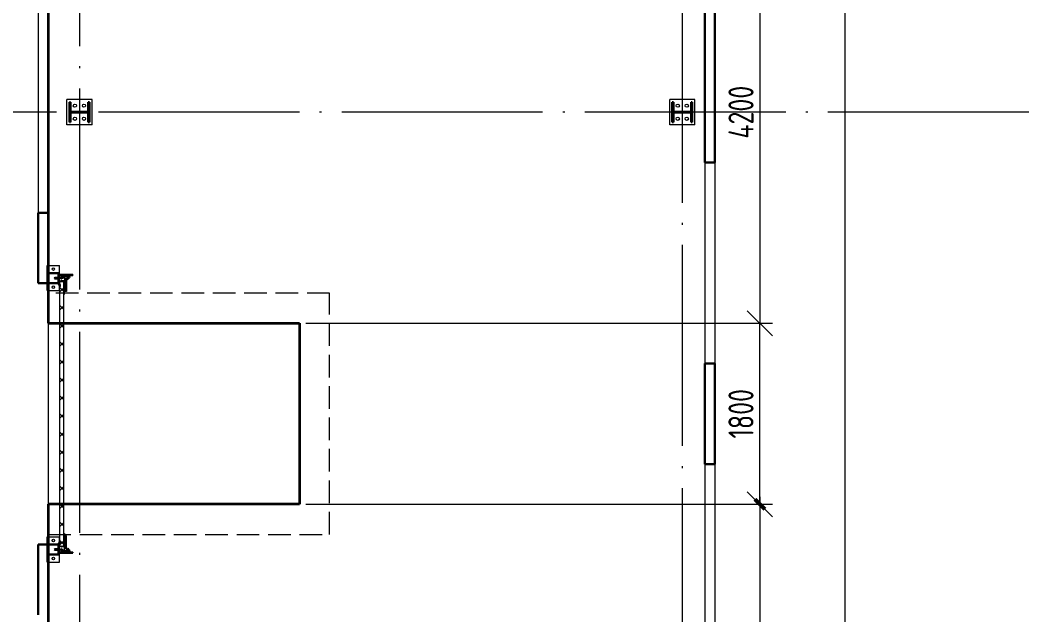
# Model space of a CAD drawing. Extents: x -965262 to 1142518, y -357520 to 71675.
# Drawn here: x 58832 to 68843, y -216152 to -210236 of the extents above; entities that cross this region are included whole.
import ezdxf

# ---------------------------------------------------------------- set-up
doc = ezdxf.new("R2010")
doc.units = 0
doc.header["$LTSCALE"] = 10
doc.linetypes.add('AM_DIN_F_W050x2', pattern=[3.125, 2.25, -0.875])
doc.linetypes.add('DOTE', pattern=[2.42, 2, -0.2, 0.02, -0.2])
doc.layers.get('0').update_dxf_attribs({"linetype": 'CONTINUOUS', "lineweight": 30})
doc.layers.get('Defpoints').update_dxf_attribs({"linetype": 'CONTINUOUS'})
doc.layers.add('DOTE', color=7, linetype='DOTE', lineweight=9)
doc.layers.add('полы', color=3, linetype='CONTINUOUS', lineweight=35)
doc.styles.add('GOST 2.304', font='isocpeur.ttf', dxfattribs={"width": 0.75, "height": 250})
doc.styles.add('ГОСТ 2м', font='isocpeur.ttf', dxfattribs={"width": 0.8, "height": 250})
doc.dimstyles.new('ГОСТ', dxfattribs={"dimscale": 100, "dimtxt": 2.5, "dimasz": 2.5, "dimexe": 1.25, "dimexo": 0.625, "dimtad": 1, "dimdec": 0, "dimtxsty": 'GOST 2.304', "dimblk": 'OBLIQUE', "dimcen": 2.5, "dimclrd": 256, "dimclre": 256, "dimclrt": 256, "dimadec": 0, "dimazin": 0, "dimtfac": 1, "dimtdec": 0, "dimtmove": 0, "dimatfit": 3, "dimldrblk": 'OBLIQUE', "dimfxl": 1.25, "dimlwd": 0, "dimlwe": 0, "dimarcsym": 0})
doc.dimstyles.new('ГОСТ 2м', dxfattribs={"dimtxt": 250, "dimasz": 100, "dimexe": 75, "dimexo": 150, "dimgap": 62.5, "dimtad": 1, "dimdec": 0, "dimtxsty": 'ГОСТ 2м', "dimblk": 'ARCHTICK', "dimcen": 150, "dimdle": 75, "dimclrd": 256, "dimclre": 256, "dimclrt": 256, "dimadec": 0, "dimazin": 0, "dimtfac": 1, "dimtdec": 0, "dimtmove": 0, "dimatfit": 3, "dimldrblk": 'OBLIQUE', "dimfxl": 1, "dimlwd": 15, "dimlwe": 15, "dimarcsym": 0})

# ---------------------------------------------------------------- blocks, each defined once
blk = doc.blocks.new('MC2')
at = {"lineweight": 15}
for p, q in [((68127, 41566), (68127, 39900)), ((69794, 41566), (68127, 41566)), ((69794, 41566), (69794, 39900)), ((69794, 39900), (68127, 39900))]:
    blk.add_line(p, q, dxfattribs=at)
for p, q in [((69627, 41400), (68294, 41400)), ((68294, 41400), (68294, 41320)), ((69627, 41400), (69627, 41320)), ((68934, 41320), (68294, 41320)), ((68934, 41320), (68934, 40146)), ((69627, 41320), (68987, 41320)), ((68987, 41320), (68987, 40146)), ((68934, 40146), (68294, 40146)), ((68294, 40146), (68294, 40066)), ((69627, 40066), (68294, 40066)), ((69627, 40146), (68987, 40146)), ((69627, 40146), (69627, 40066))]:
    blk.add_line(p, q)
for centre in [(68527, 41033), (69394, 41033), (68527, 40433), (69394, 40433)]:
    blk.add_circle(centre, 107, dxfattribs=at)
blk = doc.blocks.new('EC3')
at = {"lineweight": 15}
for p, q in [((67649, 6194), (67649, 4528)), ((68449, 6194), (67649, 6194)), ((68449, 6194), (68449, 4528)), ((68449, 4528), (67649, 4528))]:
    blk.add_line(p, q, dxfattribs=at)
for p, q in [((68382, 5694), (67715, 5694)), ((67715, 5694), (67715, 5028)), ((68382, 5694), (68382, 5028)), ((68382, 5028), (67715, 5028))]:
    blk.add_line(p, q)
for centre in [(68049, 5961), (68049, 4761)]:
    blk.add_circle(centre, 86.7, dxfattribs=at)
blk = doc.blocks.new('anchor.bolt')
for p, q in [((-0.07, 0), (-0.07, -0.72)), ((0.07, 0), (0.07, -0.06)), ((-0.1, -0.04), (-0.07, -0.03)), ((-0.1, -0.04), (0.09, -0.06)), ((0.07, -0.07), (-0.1, -0.04)), ((-0.1, -0.11), (-0.07, -0.1)), ((-0.1, -0.11), (0.09, -0.13)), ((0.07, -0.14), (-0.1, -0.11)), ((-0.1, -0.18), (-0.07, -0.17)), ((-0.1, -0.18), (0.09, -0.2)), ((0.07, -0.21), (-0.1, -0.18)), ((-0.1, -0.25), (-0.07, -0.24)), ((-0.1, -0.25), (0.09, -0.27)), ((0.07, -0.28), (-0.1, -0.25)), ((-0.1, -0.32), (-0.07, -0.31)), ((-0.1, -0.32), (0.09, -0.34)), ((0.07, -0.35), (-0.1, -0.32)), ((-0.1, -0.39), (-0.07, -0.38)), ((-0.1, -0.39), (0.09, -0.41)), ((0.07, -0.42), (-0.1, -0.39)), ((-0.1, -0.46), (-0.07, -0.45)), ((-0.1, -0.46), (0.09, -0.48)), ((0.07, -0.49), (-0.1, -0.46)), ((-0.1, -0.53), (-0.07, -0.52)), ((-0.1, -0.53), (0.09, -0.55)), ((0.07, -0.56), (-0.1, -0.53)), ((-0.09, -0.6), (-0.07, -0.59)), ((-0.09, -0.6), (0.09, -0.62)), ((0.07, -0.63), (-0.09, -0.6)), ((-0.07, -0.72), (0, -0.8)), ((-0.04, -0.62), (-0.06, -0.63)), ((-0.06, -0.64), (-0.06, -0.63)), ((-0.06, -0.73), (-0.06, -0.64)), ((0, -0.79), (-0.06, -0.73)), ((-0.01, -0.63), (-0.04, -0.62)), ((-0.03, -0.63), (0, -0.79)), ((-0.03, -0.63), (0.01, -0.78)), ((-0.02, -0.63), (0.01, -0.77)), ((-0.01, -0.63), (0.02, -0.76)), ((0.03, -0.69), (-0.01, -0.63)), ((0, -0.64), (0.03, -0.75)), ((0, -0.8), (0.07, -0.72)), ((0, -0.79), (0.03, -0.74)), ((0.01, -0.66), (0.03, -0.74)), ((0.03, -0.74), (0.03, -0.69)), ((0.07, -0.06), (0.09, -0.06)), ((0.09, -0.06), (0.07, -0.07)), ((0.07, -0.07), (0.07, -0.13)), ((0.07, -0.13), (0.09, -0.13)), ((0.09, -0.13), (0.07, -0.14)), ((0.07, -0.14), (0.07, -0.2)), ((0.07, -0.2), (0.09, -0.2)), ((0.09, -0.2), (0.07, -0.21)), ((0.07, -0.21), (0.07, -0.27)), ((0.07, -0.27), (0.09, -0.27)), ((0.09, -0.27), (0.07, -0.28)), ((0.07, -0.28), (0.07, -0.34)), ((0.07, -0.33), (0.09, -0.34)), ((0.09, -0.34), (0.07, -0.35)), ((0.07, -0.35), (0.07, -0.41)), ((0.07, -0.4), (0.09, -0.41)), ((0.09, -0.41), (0.07, -0.42)), ((0.07, -0.42), (0.07, -0.48)), ((0.07, -0.47), (0.09, -0.48)), ((0.09, -0.48), (0.07, -0.49)), ((0.07, -0.49), (0.07, -0.55)), ((0.07, -0.55), (0.09, -0.55)), ((0.09, -0.55), (0.07, -0.56)), ((0.07, -0.56), (0.07, -0.62)), ((0.09, -0.62), (0.07, -0.63)), ((0.07, -0.62), (0.09, -0.62)), ((0.07, -0.63), (0.07, -0.72))]:
    blk.add_line(p, q)
blk.add_arc((0.16, -0.64), 0.222, 187.9982, 219.836)
blk = doc.blocks.new('Крепеж_ворот')
at = {"lineweight": 15}
h = blk.add_hatch(dxfattribs=at)
h.set_pattern_fill('ANSI31', color=256, scale=2, angle=180)
h.set_pattern_definition([(225, (746089.599, 74802.7244), (4.49013, -4.49013), [])])
h.paths.add_polyline_path([(746087, 74804), (746087, 74802), (746091, 74802), (746094, 74802), (746094, 74804)], flags=17)
h.paths.add_polyline_path([(746116, 74802, 0.165118), (746120, 74803), (746124, 74806, -0.301689), (746131, 74807), (746135, 74805, 0.130081), (746138, 74804), (746142, 74804), (746142, 74806), (746138, 74806, -0.130081), (746136, 74807), (746133, 74809, 0.301689), (746123, 74808), (746118, 74805, -0.165112), (746116, 74804), (746064, 74804, -0.414223), (746061, 74807), (746061, 74868), (746059, 74868), (746059, 74869), (746059, 74870), (746059, 74870), (746059, 74871), (746059, 74872), (746059, 74872), (746059, 74873), (746059, 74874), (746059, 74875), (746059, 74876), (746059, 74876), (746059, 74877), (746059, 74877), (746059, 74878), (746059, 74879), (746059, 74879), (746061, 74879), (746061, 74945), (746058, 74945), (746058, 74807, 0.41422), (746064, 74802)])
h = blk.add_hatch(dxfattribs=at)
h.set_pattern_fill('ANSI31', color=256, scale=2, angle=90)
h.set_pattern_definition([(135, (736343.8085, 75928.334), (-4.490128, -4.490128), [])])
edge = h.paths.add_edge_path()
edge.add_ellipse((746065, 74838), major_axis=(-1.67, 1.67), ratio=1, start_angle=45, end_angle=135, ccw=False)
edge.add_line((746063, 74838), (746063, 74868))
edge.add_line((746063, 74868), (746061, 74868))
edge.add_line((746061, 74868), (746061, 74838))
edge.add_ellipse((746065, 74838), major_axis=(-2.89, 2.89), ratio=1, start_angle=45, end_angle=135)
edge.add_line((746065, 74834), (746097, 74834))
edge.add_line((746097, 74834), (746097, 74836))
edge.add_line((746097, 74836), (746065, 74836))
edge = h.paths.add_edge_path()
edge.add_ellipse((746065, 74890), major_axis=(2.89, 2.89), ratio=1, start_angle=106, end_angle=135)
edge.add_line((746061, 74890), (746061, 74879))
edge.add_line((746061, 74879), (746063, 74879))
edge.add_line((746063, 74879), (746063, 74890))
edge.add_ellipse((746065, 74890), major_axis=(-1.67, 1.67), ratio=1, start_angle=16, end_angle=45, ccw=False)
edge.add_line((746063, 74891), (746070, 74904))
edge.add_ellipse((746079, 74899), major_axis=(7.45, 7.45), ratio=1, start_angle=-3, end_angle=106, ccw=False)
edge.add_line((746087, 74906), (746097, 74894))
edge.add_line((746097, 74894), (746099, 74895))
edge.add_line((746099, 74895), (746088, 74907))
edge.add_ellipse((746079, 74899), major_axis=(8.67, 8.67), ratio=1, start_angle=-3, end_angle=106)
edge.add_line((746068, 74905), (746062, 74892))
h = blk.add_hatch(color=256, dxfattribs=at)
h.dxf.hatch_style = 1
h.paths.add_polyline_path([(746146, 74809), (746143, 74810, 0.10613), (746142, 74810), (746136, 74809, -0.181324), (746135, 74810, 0.335683), (746120, 74809, -0.119126), (746119, 74809, 0.371631), (746118, 74808), (746118, 74808, 0.451909), (746119, 74807, 0.124341), (746121, 74808, -0.343618), (746134, 74808, 0.181324), (746137, 74808), (746143, 74808, -0.110452), (746143, 74808), (746147, 74807, -0.710497), (746147, 74805), (746143, 74804), (746136, 74804, -0.178994), (746133, 74805, 0.369834), (746130, 74805, -0.178993), (746127, 74804), (746122, 74804, 0.120709), (746122, 74804), (746120, 74803, -0.017147), (746119, 74802, 0.538795), (746120, 74802), (746127, 74802, 0.207608), (746131, 74804, -0.433918), (746132, 74804, 0.207608), (746135, 74802), (746143, 74802, 0.079707), (746143, 74802), (746148, 74804, 0.461502), (746149, 74807, -0.250825), (746149, 74808, -0.128039), (746173, 74816, 0.416657), (746174, 74816), (746174, 74817, 0.409849), (746173, 74817, 0.127248)])
for p, q in [((746058, 74807), (746058, 74945)), ((746058, 74945), (746061, 74945)), ((746061, 74879), (746061, 74945)), ((746061, 74879), (746061, 74890)), ((746068, 74905), (746062, 74892)), ((746070, 74904), (746063, 74891)), ((746063, 74838), (746063, 74890)), ((746064, 74883), (746063, 74883)), ((746064, 74883), (746064, 74874)), ((746067, 74880), (746064, 74883)), ((746087, 74906), (746097, 74894)), ((746088, 74907), (746099, 74895)), ((746097, 74894), (746099, 74895)), ((746059, 74879), (746063, 74879)), ((746059, 74868), (746059, 74879)), ((746059, 74868), (746063, 74868)), ((746061, 74807), (746061, 74868)), ((746061, 74838), (746061, 74868)), ((746064, 74865), (746063, 74865)), ((746064, 74875), (746064, 74873)), ((746064, 74874), (746064, 74865)), ((746067, 74868), (746064, 74865)), ((746064, 74804), (746116, 74804)), ((746064, 74802), (746116, 74802)), ((746097, 74836), (746065, 74836)), ((746097, 74834), (746065, 74834)), ((746067, 74880), (746067, 74875)), ((746067, 74873), (746067, 74868)), ((746079, 74806), (746102, 74806)), ((746079, 74806), (746079, 74804)), ((746079, 74804), (746102, 74804)), ((746082, 74814), (746081, 74813)), ((746081, 74813), (746081, 74806)), ((746099, 74814), (746082, 74814)), ((746086, 74813), (746086, 74806)), ((746095, 74813), (746095, 74806)), ((746097, 74834), (746097, 74836)), ((746099, 74814), (746100, 74813)), ((746100, 74813), (746100, 74806)), ((746102, 74806), (746102, 74804)), ((746118, 74805), (746123, 74808)), ((746120, 74803), (746124, 74806)), ((746135, 74805), (746131, 74807)), ((746136, 74807), (746133, 74809)), ((746142, 74806), (746138, 74806)), ((746138, 74804), (746142, 74804)), ((746142, 74806), (746142, 74804)), ((746142, 74804), (746142, 74806)), ((746143, 74804), (746147, 74805)), ((746143, 74802), (746148, 74804)), ((746174, 74817), (746174, 74816))]:
    blk.add_line(p, q)
for p, q in [((746061, 74879), (746061, 74881)), ((746063, 74883), (746063, 74874)), ((746073, 74842), (746073, 74905)), ((746073, 74896), (746077, 74892)), ((746074, 74886), (746074, 74861)), ((746076, 74886), (746076, 74883)), ((746076, 74883), (746076, 74886)), ((746076, 74886), (746077, 74886)), ((746076, 74864), (746076, 74883)), ((746077, 74886), (746077, 74892)), ((746081, 74898), (746081, 74886)), ((746087, 74898), (746082, 74898)), ((746082, 74886), (746087, 74886)), ((746087, 74899), (746087, 74898)), ((746087, 74886), (746087, 74898)), ((746087, 74886), (746098, 74886)), ((746099, 74885), (746099, 74883)), ((746099, 74883), (746099, 74864)), ((746099, 74882), (746100, 74882)), ((746100, 74861), (746100, 74886)), ((746100, 74886), (746110, 74886)), ((746110, 74861), (746110, 74886)), ((746110, 74881), (746225, 74881)), ((746061, 74834), (746061, 74868)), ((746063, 74874), (746063, 74865)), ((746073, 74851), (746077, 74855)), ((746074, 74880), (746076, 74880)), ((746074, 74867), (746076, 74867)), ((746077, 74873), (746076, 74880)), ((746076, 74880), (746076, 74867)), ((746077, 74873), (746076, 74867)), ((746076, 74864), (746076, 74861)), ((746076, 74864), (746076, 74861)), ((746076, 74861), (746077, 74861)), ((746077, 74861), (746077, 74855)), ((746081, 74849), (746081, 74861)), ((746082, 74861), (746087, 74861)), ((746087, 74849), (746082, 74849)), ((746087, 74849), (746087, 74861)), ((746087, 74861), (746098, 74861)), ((746087, 74847), (746087, 74849)), ((746099, 74865), (746100, 74865)), ((746099, 74862), (746099, 74864)), ((746100, 74861), (746110, 74861)), ((746110, 74865), (746212, 74865)), ((746114, 74877), (746225, 74877)), ((746250, 74859), (746250, 74863))]:
    blk.add_line(p, q, dxfattribs=at)
at = {"lineweight": 15, "ltscale": 0.5}
for p, q in [((746076, 74886), (746074, 74886)), ((746076, 74861), (746074, 74861))]:
    blk.add_line(p, q, dxfattribs=at)
at = {"lineweight": 15, "extrusion": (-1.7375e-14, 1, 0)}
for p, q in [((746113, 74884), (746225, 74884)), ((746113, 74863), (746113, 74884)), ((746136, 74882), (746157, 74882)), ((746136, 74863), (746136, 74882)), ((746157, 74882), (746157, 74863)), ((746113, 74863), (746136, 74863)), ((746117, 74857), (746117, 74829)), ((746117, 74826), (746119, 74823)), ((746119, 74823), (746123, 74825)), ((746121, 74857), (746121, 74829)), ((746123, 74825), (746121, 74828)), ((746123, 74863), (746123, 74863)), ((746250, 74863), (746123, 74863)), ((746250, 74859), (746123, 74859)), ((746124, 74840), (746124, 74849)), ((746157, 74863), (746212, 74863))]:
    blk.add_line(p, q, dxfattribs=at)
at = {"lineweight": 15, "extrusion": (-2.77556e-16, -1, 0)}
for p, q in [((746225, 74884), (746225, 74863)), ((746225, 74866), (746114, 74866)), ((746128, 74866), (746128, 74863)), ((746138, 74866), (746138, 74863)), ((746164, 74866), (746164, 74863)), ((746174, 74866), (746174, 74863)), ((746201, 74866), (746201, 74863)), ((746210, 74866), (746210, 74863))]:
    blk.add_line(p, q, dxfattribs=at)
at = {"lineweight": 15, "ltscale": 0.5, "extrusion": (-1.7375e-14, 1, 0)}
for p, q in [((746113, 74880), (746225, 74880)), ((746136, 74866), (746113, 74866)), ((746115, 74871), (746120, 74871)), ((746121, 74857), (746117, 74857)), ((746117, 74852), (746117, 74854)), ((746121, 74840), (746117, 74840)), ((746117, 74837), (746117, 74835)), ((746121, 74829), (746117, 74829)), ((746120, 74839), (746120, 74850)), ((746124, 74848), (746120, 74848)), ((746124, 74841), (746120, 74841)), ((746123, 74869), (746123, 74863)), ((746123, 74863), (746123, 74859)), ((746140, 74863), (746140, 74859)), ((746153, 74863), (746153, 74859)), ((746212, 74866), (746157, 74866)), ((746173, 74863), (746173, 74859))]:
    blk.add_line(p, q, dxfattribs=at)
at = {"extrusion": (-1, -4.26669e-14, 0)}
for p, q in [((746118, 74808), (746118, 74808)), ((746136, 74809), (746142, 74810)), ((746143, 74808), (746137, 74808)), ((746143, 74810), (746146, 74809)), ((746147, 74807), (746143, 74808))]:
    blk.add_line(p, q, dxfattribs=at)
at = {"extrusion": (-1, -4.2422e-14, 1.22461e-16)}
for p, q in [((746119, 74803), (746122, 74804)), ((746127, 74802), (746120, 74802)), ((746122, 74804), (746127, 74804)), ((746143, 74802), (746135, 74802)), ((746136, 74804), (746143, 74804))]:
    blk.add_line(p, q, dxfattribs=at)
at = {"lineweight": 15}
for centre, radius, start, end in [((746079, 74899), 8.28, 0, 136.0097), ((746077, 74883), 0.956, 180, 270), ((746077, 74883), 0.75, 180, 270), ((746076, 74892), 0.375, 0, 45), ((746082, 74898), 0.375, 91, 180), ((746082, 74886), 0.75, 180, 270), ((746098, 74885), 0.375, 0, 90), ((746079, 74847), 8.28, 223.9903, 0), ((746077, 74864), 0.956, 90, 180), ((746077, 74864), 0.75, 90, 180), ((746076, 74855), 0.375, 315, 0), ((746082, 74861), 0.75, 90, 180), ((746082, 74849), 0.375, 180, 269), ((746098, 74862), 0.375, 270, 0), ((746123, 74857), 5.92, 90, 180), ((746123, 74829), 5.92, 180, 199.6464), ((746123, 74857), 1.87, 90, 180), ((746129, 74855), 8.15, 194.9986, 233.9214), ((746129, 74833), 8.15, 126.0786, 165.0014), ((746123, 74829), 1.87, 180, 185.5313)]:
    blk.add_arc(centre, radius, start, end, dxfattribs=at)
for centre, radius, start, end in [((746064, 74807), 5.62, 180, 270), ((746064, 74807), 3.11, 180, 270), ((746082, 74804), 10.4, 68.2753, 87.8782), ((746091, 74798), 16.2, 73.306, 107.292), ((746099, 74804), 10.4, 92.1218, 111.7247), ((746116, 74807), 3.11, 270, 307.5043), ((746116, 74807), 5.62, 270, 307.5043), ((746119, 74808), 0.586, 91.7247, 173.2711), ((746119, 74807), 0.586, 173.2711, 270.547), ((746118, 74812), 3.52, 271.7247, 298.8983), ((746118, 74812), 5.21, 270.547, 298.8983), ((746128, 74799), 12.4, 54.8903, 129.1143), ((746128, 74799), 10.7, 54.8903, 130.7448), ((746128, 74801), 8.97, 60.3534, 127.5043), ((746128, 74801), 8.97, 60.3534, 127.5043), ((746128, 74801), 8.97, 60.3534, 127.5043), ((746128, 74801), 6.46, 60.3534, 127.5043), ((746136, 74811), 3.54, 234.8903, 276), ((746136, 74811), 1.86, 234.8903, 276), ((746138, 74810), 5.62, 240.3534, 270), ((746138, 74810), 3.11, 240.3534, 270), ((746143, 74810), 0.292, 71.7675, 96), ((746143, 74808), 0.292, 70.7873, 96), ((746176, 74761), 56.8, 93.2805, 122.2878), ((746147, 74806), 0.562, 289.2127, 70.7873), ((746147, 74806), 2.25, 288.2291, 27.3228), ((746176, 74765), 50.3, 93.6593, 122.8448), ((746150, 74807), 0.586, 151, 207.3228), ((746173, 74817), 0.6, 4.1357, 93.2805), ((746173, 74816), 0.6, 273.6593, 4.1357)]:
    blk.add_arc(centre, radius, start, end)
at = {"lineweight": 15, "ltscale": 0.5}
for centre, radius, start, end in [((746119, 74852), 2.25, 195, 270), ((746119, 74836), 2.25, 90, 165), ((746119, 74850), 0.375, 0, 90), ((746119, 74839), 0.375, 270, 0)]:
    blk.add_arc(centre, radius, start, end, dxfattribs=at)
at = {"extrusion": (-1.22461e-16, -5.20252e-30, -1)}
for centre, radius, start, end in [((-746120, 74802), 0.187, 270, 62.4687), ((-746122, 74803), 0.586, 62.4687, 90), ((-746127, 74809), 4.69, 229.4077, 270), ((-746127, 74807), 4.69, 223.0863, 270), ((-746131, 74803), 2.32, 49.4077, 130.5923), ((-746131, 74803), 0.637, 43.0863, 136.9137), ((-746135, 74807), 4.69, 270, 316.9137), ((-746136, 74809), 4.69, 270, 310.5923), ((-746143, 74804), 0.292, 250.7873, 270), ((-746143, 74802), 0.292, 251.7709, 270)]:
    blk.add_arc(centre, radius, start, end, dxfattribs=at)
at = {"extrusion": (0, 0, -1)}
for centre, major_axis, start_param, end_param in [((746065, 74890), (2.89, 2.89), 3.926991, 4.433136), ((746065, 74890), (-1.67, 1.67), 5.497787, 6.003933), ((746079, 74899), (8.67, 8.67), 4.433136, 6.335545), ((746079, 74899), (7.45, 7.45), 4.433136, 6.335545), ((746065, 74838), (-2.89, 2.89), 3.926991, 5.497787), ((746065, 74838), (-1.67, 1.67), 3.926991, 5.497787)]:
    blk.add_ellipse(centre, major_axis=major_axis, ratio=1, start_param=start_param, end_param=end_param, dxfattribs=at)
for points in [[(746067, 74875), (746066, 74875), (746064, 74875)], [(746064, 74873), (746066, 74873), (746067, 74873)]]:
    blk.add_rational_spline(points, [1, 1.01284142743, 1], degree=2)
at = {"lineweight": 15, "ltscale": 0.5}
for points, knots in [([(746115, 74871), (746115, 74871), (746114, 74871), (746114, 74871), (746114, 74872), (746113, 74872), (746113, 74872), (746113, 74873), (746113, 74873), (746113, 74873)], [0.37141352, 0.37141352, 0.37141352, 0.37141352, 0.39402571, 0.39402571, 0.41663789, 0.41663789, 0.43959523, 0.43959523, 0.46255257, 0.46255257, 0.46255257, 0.46255257]), ([(746123, 74869), (746123, 74869), (746123, 74869), (746122, 74870), (746122, 74870), (746122, 74871), (746122, 74871), (746121, 74871), (746121, 74871), (746120, 74871)], [0.28027447, 0.28027447, 0.28027447, 0.28027447, 0.30323181, 0.30323181, 0.32618916, 0.32618916, 0.34880134, 0.34880134, 0.37141352, 0.37141352, 0.37141352, 0.37141352])]:
    blk.add_open_spline(points, degree=3, knots=knots, dxfattribs=at)
at = {"lineweight": 15}
for points in [[(746117, 74827), (746117, 74827), (746117, 74826), (746117, 74826)], [(746121, 74828), (746121, 74828), (746121, 74828), (746121, 74829)]]:
    blk.add_open_spline(points, degree=3, dxfattribs=at)
at = {"xscale": -50.80000000000001, "yscale": 50.80000000000001, "zscale": 50.80000000000001}
blk.add_blockref('anchor.bolt', (746091, 74804), dxfattribs=at)
blk = doc.blocks.new('_ArchTick')
at = {"color": 0, "linetype": 'ByBlock', "lineweight": 0, "const_width": 0.4}
blk.add_lwpolyline([(-0.5, -0.5), (0.5, 0.5)], dxfattribs=at)
blk = doc.blocks.new('*D1264')
at = {"lineweight": 15, "ltscale": 50, "transparency": 16777216}
for p, q in [((66195, -214977), (66195, -223127)), ((61763, -215052), (66270, -215052)), ((65673, -223052), (66270, -223052))]:
    blk.add_line(p, q, dxfattribs=at)
at = {"layer": 'Defpoints', "color": 0, "lineweight": 15, "ltscale": 50, "transparency": 16777216}
for p in [(61613, -215052, 3260), (65523, -223052, 3260), (66195, -223052)]:
    blk.add_point(p, dxfattribs=at)
at = {"lineweight": 15, "ltscale": 50, "transparency": 16777216, "xscale": 100, "yscale": 100, "zscale": 100}
for p, rotation in [((66195, -215052), 90), ((66195, -223052), 270)]:
    blk.add_blockref('_ArchTick', p, dxfattribs=dict(at, rotation=rotation))
at = {"lineweight": 15, "ltscale": 50, "transparency": 16777216, "insert": (66007, -219052), "char_height": 250, "attachment_point": 5, "rotation": 90, "style": 'ГОСТ 2м'}
blk.add_mtext('8000', dxfattribs=at)
blk = doc.blocks.new('_Oblique')
at = {"color": 0, "linetype": 'ByBlock', "lineweight": -2}
blk.add_line((-0.5, -0.5), (0.5, 0.5), dxfattribs=at)
blk = doc.blocks.new('*D1351')
at = {"lineweight": 15, "ltscale": 50, "transparency": 16777216}
for p, q in [((67042, -161742), (67042, -223127)), ((66892, -161817), (66967, -161817)), ((65673, -223052), (67117, -223052))]:
    blk.add_line(p, q, dxfattribs=at)
at = {"layer": 'Defpoints', "color": 0, "lineweight": 15, "ltscale": 50, "transparency": 16777216}
for p in [(67042, -161817), (65523, -223052, 2076), (67042, -223052)]:
    blk.add_point(p, dxfattribs=at)
at = {"lineweight": 15, "ltscale": 50, "transparency": 16777216, "xscale": 100, "yscale": 100, "zscale": 100}
for p, rotation in [((67042, -161817), 90), ((67042, -223052), 270)]:
    blk.add_blockref('_ArchTick', p, dxfattribs=dict(at, rotation=rotation))
at = {"lineweight": 15, "ltscale": 50, "transparency": 16777216, "insert": (66854, -192435), "char_height": 250, "attachment_point": 5, "rotation": 90, "style": 'ГОСТ 2м'}
blk.add_mtext('61235', dxfattribs=at)
blk = doc.blocks.new('*D1185')
at = {"lineweight": 0, "ltscale": 50, "transparency": 16777216}
for p, q in [((61675, -209052), (66320, -209052)), ((66195, -209052), (66195, -213252)), ((61675, -213252), (66320, -213252))]:
    blk.add_line(p, q, dxfattribs=at)
at = {"layer": 'Defpoints', "color": 0, "lineweight": 15, "ltscale": 50, "transparency": 16777216}
for p in [(61613, -209052, 3260), (61613, -213252, 3260), (66195, -213252)]:
    blk.add_point(p, dxfattribs=at)
at = {"lineweight": 0, "ltscale": 50, "transparency": 16777216, "xscale": 250, "yscale": 250, "zscale": 250}
for p, rotation in [((66195, -209052), 90), ((66195, -213252), 270)]:
    blk.add_blockref('_Oblique', p, dxfattribs=dict(at, rotation=rotation))
at = {"lineweight": 15, "ltscale": 50, "transparency": 16777216, "insert": (66007, -211152), "char_height": 250, "attachment_point": 5, "rotation": 90, "style": 'GOST 2.304'}
blk.add_mtext('4200', dxfattribs=at)
blk = doc.blocks.new('*D1186')
at = {"lineweight": 0, "ltscale": 50, "transparency": 16777216}
for p, q in [((61675, -213252), (66320, -213252)), ((66195, -215052), (66195, -213252)), ((61675, -215052), (66320, -215052))]:
    blk.add_line(p, q, dxfattribs=at)
at = {"layer": 'Defpoints', "color": 0, "lineweight": 15, "ltscale": 50, "transparency": 16777216}
for p in [(61613, -213252, 3260), (66195, -213252), (61613, -215052, 3260)]:
    blk.add_point(p, dxfattribs=at)
at = {"lineweight": 0, "ltscale": 50, "transparency": 16777216, "xscale": 250, "yscale": 250, "zscale": 250}
for p, rotation in [((66195, -213252), 90), ((66195, -215052), 270)]:
    blk.add_blockref('_Oblique', p, dxfattribs=dict(at, rotation=rotation))
at = {"lineweight": 15, "ltscale": 50, "transparency": 16777216, "insert": (66007, -214152), "char_height": 250, "attachment_point": 5, "rotation": 90, "style": 'GOST 2.304'}
blk.add_mtext('1800', dxfattribs=at)

msp = doc.modelspace()

# ---------------------------------------------------------------- hatches: boundary and pattern name
at = {"lineweight": 15}
h = msp.add_hatch(dxfattribs=at)
h.set_pattern_fill('ANSI37', scale=40)
h.set_pattern_definition([(45, (-94851.05, 717975.21), (-89.802561, 89.802561), []), (135, (-94851.05, 717975.21), (-89.802561, -89.802561), [])])
h.paths.add_polyline_path([(59268.5, -215468.5), (59268.5, -212835.8), (59228.5, -212835.8), (59228.5, -215468.5)])

# ---------------------------------------------------------------- linework, layer by layer
at = {"color": 7, "extrusion": (0, 0, -1)}
for p, q in [((65647.6, -211652.1, -3259.8), (65647.6, -209552.1, -3259.8)), ((65747.6, -209552.1, -3259.8), (65747.6, -211652.1, -3259.8)), ((65647.6, -214652.1, -3259.8), (65647.6, -213652.1, -3259.8)), ((65747.6, -213652.1, -3259.8), (65747.6, -214652.1, -3259.8))]:
    msp.add_line(p, q, dxfattribs=at)
at = {"color": 7, "lineweight": 15}
for p, q in [((59012.6, -210152.1, -1451.3), (59012.6, -212152, -1451.3)), ((59112.6, -210152.1, -1451.3), (59112.6, -212152, -1451.3)), ((65647.6, -211652.1, -3259.8), (65647.6, -213652.1, -3259.8)), ((65747.6, -211652.1, -3259.8), (65747.6, -213652.1, -3259.8)), ((59228.5, -215468.5, -1451.3), (59228.5, -212835.8, -1451.3)), ((59228.5, -212835.8, -1451.3), (59268.5, -212835.8, -1451.3)), ((59268.5, -215468.5, -1451.3), (59268.5, -212835.8, -1451.3)), ((59112.6, -213252.1, -1451.3), (59228.5, -213252.1, -1451.3)), ((59268.5, -213252.1, -1451.3), (61612.6, -213252.1, -1451.3)), ((65647.6, -214652.1, -3259.8), (65647.6, -216652.1, -3259.8)), ((65747.6, -214652.1, -3259.8), (65747.6, -216652.1, -3259.8)), ((59112.6, -215052.1, -1451.3), (59228.5, -215052.1, -1451.3)), ((59268.5, -215052.1, -1451.3), (61612.6, -215052.1, -1451.3)), ((59228.5, -215468.5, -1451.3), (59268.5, -215468.5, -1451.3))]:
    msp.add_line(p, q, dxfattribs=at)
at = {"color": 7}
for p, q in [((65647.6, -211652.1, -3259.8), (65747.6, -211652.1, -3259.8)), ((59012.6, -212152, -4711.1), (59112.6, -212152, -4711.1)), ((65647.6, -213652.1, -3259.8), (65747.6, -213652.1, -3259.8)), ((65647.6, -214652.1, -3259.8), (65747.6, -214652.1, -3259.8))]:
    msp.add_line(p, q, dxfattribs=at)
at = {"color": 7, "ltscale": 200}
for p, q in [((59012.6, -212152, -1451.3), (59012.6, -212852.1, -1451.3)), ((59112.6, -212152, -1451.3), (59112.6, -212852.1, -1451.3)), ((59012.6, -215452.1, -1451.3), (59012.6, -216152.1, -1451.3)), ((59112.6, -215452.1, -1451.3), (59112.6, -216152.1, -1451.3))]:
    msp.add_line(p, q, dxfattribs=at)
at = {"color": 7, "ltscale": 100}
for p, q in [((59012.6, -212852.1, -1451.3), (59112.6, -212852.1, -1451.3)), ((59012.6, -215452.1, -1451.3), (59112.6, -215452.1, -1451.3))]:
    msp.add_line(p, q, dxfattribs=at)
at = {"color": 7, "lineweight": 15, "ltscale": 100}
for p, q in [((59112.6, -212852.1, -1451.3), (59112.6, -215452.1, -1451.3)), ((61612.6, -213252.1, -1451.3), (61612.6, -215052.1, -1451.3))]:
    msp.add_line(p, q, dxfattribs=at)
at = {"color": 2, "linetype": 'AM_DIN_F_W050x2', "lineweight": 15, "ltscale": 10}
for p, q in [((61912.6, -212952.1, -1451.3), (59112.6, -212952.1, -1451.3)), ((61912.6, -215352.1, -1451.3), (61912.6, -212952.1, -1451.3)), ((59112.6, -215352.1, -1451.3), (61912.6, -215352.1, -1451.3))]:
    msp.add_line(p, q, dxfattribs=at)
at = {"color": 7}
for points in [[(59283.7, -212775.9, -4720.3), (59283.7, -212777.7, -4720.3), (59283.7, -212779, -4720.3)], [(59283.7, -212775.9, -4720.3), (59283.7, -212777.7, -4720.3), (59283.7, -212779, -4720.3)], [(59283.7, -212775.9, -4720.3), (59283.7, -212777.7, -4720.3), (59283.7, -212779, -4720.3)], [(59286.1, -212779, -4720.3), (59286.1, -212777.7, -4720.3), (59286.1, -212775.9, -4720.3)], [(59286.1, -212779, -4720.3), (59286.1, -212777.7, -4720.3), (59286.1, -212775.9, -4720.3)], [(59286.1, -212779, -4720.3), (59286.1, -212777.7, -4720.3), (59286.1, -212775.9, -4720.3)], [(59283.7, -215528.3, -7970.9), (59283.7, -215526.5, -7970.9), (59283.7, -215525.2, -7970.9)], [(59283.7, -215528.3, -7970.9), (59283.7, -215526.5, -7970.9), (59283.7, -215525.2, -7970.9)], [(59283.7, -215528.3, -7970.9), (59283.7, -215526.5, -7970.9), (59283.7, -215525.2, -7970.9)], [(59283.7, -215528.3, -7970.9), (59283.7, -215526.5, -7970.9), (59283.7, -215525.2, -7970.9)], [(59283.7, -215528.3, -7970.9), (59283.7, -215526.5, -7970.9), (59283.7, -215525.2, -7970.9)], [(59283.7, -215528.3, -7970.9), (59283.7, -215526.5, -7970.9), (59283.7, -215525.2, -7970.9)], [(59283.7, -215528.3, -7970.9), (59283.7, -215526.5, -7970.9), (59283.7, -215525.2, -7970.9)], [(59283.7, -215528.3, -7970.9), (59283.7, -215526.5, -7970.9), (59283.7, -215525.2, -7970.9)], [(59283.7, -215528.3, -7970.9), (59283.7, -215526.5, -7970.9), (59283.7, -215525.2, -7970.9)], [(59283.7, -215528.3, -7970.9), (59283.7, -215526.5, -7970.9), (59283.7, -215525.2, -7970.9)], [(59283.7, -215528.3, -7970.9), (59283.7, -215526.5, -7970.9), (59283.7, -215525.2, -7970.9)], [(59283.7, -215528.3, -7970.9), (59283.7, -215526.5, -7970.9), (59283.7, -215525.2, -7970.9)], [(59283.7, -215528.3, -7970.9), (59283.7, -215526.5, -7970.9), (59283.7, -215525.2, -7970.9)], [(59283.7, -215528.3, -7970.9), (59283.7, -215526.5, -7970.9), (59283.7, -215525.2, -7970.9)], [(59283.7, -215528.3, -7970.9), (59283.7, -215526.5, -7970.9), (59283.7, -215525.2, -7970.9)], [(59283.7, -215528.3, -7970.9), (59283.7, -215526.5, -7970.9), (59283.7, -215525.2, -7970.9)], [(59283.7, -215528.3, -7970.9), (59283.7, -215526.5, -7970.9), (59283.7, -215525.2, -7970.9)], [(59283.7, -215528.3, -7970.9), (59283.7, -215526.5, -7970.9), (59283.7, -215525.2, -7970.9)], [(59283.7, -215528.3, -7970.9), (59283.7, -215526.5, -7970.9), (59283.7, -215525.2, -7970.9)], [(59283.7, -215528.3, -7970.9), (59283.7, -215526.5, -7970.9), (59283.7, -215525.2, -7970.9)], [(59283.7, -215528.3, -7970.9), (59283.7, -215526.5, -7970.9), (59283.7, -215525.2, -7970.9)], [(59283.7, -215528.3, -7970.9), (59283.7, -215526.5, -7970.9), (59283.7, -215525.2, -7970.9)], [(59283.7, -215528.3, -7970.9), (59283.7, -215526.5, -7970.9), (59283.7, -215525.2, -7970.9)], [(59283.7, -215528.3, -7970.9), (59283.7, -215526.5, -7970.9), (59283.7, -215525.2, -7970.9)], [(59283.7, -215528.3, -7970.9), (59283.7, -215526.5, -7970.9), (59283.7, -215525.2, -7970.9)], [(59283.7, -215528.3, -7970.9), (59283.7, -215526.5, -7970.9), (59283.7, -215525.2, -7970.9)], [(59283.7, -215528.3, -7970.9), (59283.7, -215526.5, -7970.9), (59283.7, -215525.2, -7970.9)], [(59283.7, -215528.3, -7970.9), (59283.7, -215526.5, -7970.9), (59283.7, -215525.2, -7970.9)], [(59283.7, -215528.3, -7970.9), (59283.7, -215526.5, -7970.9), (59283.7, -215525.2, -7970.9)], [(59283.7, -215528.3, -7970.9), (59283.7, -215526.5, -7970.9), (59283.7, -215525.2, -7970.9)], [(59283.7, -215528.3, -7970.9), (59283.7, -215526.5, -7970.9), (59283.7, -215525.2, -7970.9)], [(59283.7, -215528.3, -7970.9), (59283.7, -215526.5, -7970.9), (59283.7, -215525.2, -7970.9)], [(59283.7, -215528.3, -7970.9), (59283.7, -215526.5, -7970.9), (59283.7, -215525.2, -7970.9)], [(59283.7, -215528.3, -7970.9), (59283.7, -215526.5, -7970.9), (59283.7, -215525.2, -7970.9)], [(59283.7, -215528.3, -7970.9), (59283.7, -215526.5, -7970.9), (59283.7, -215525.2, -7970.9)], [(59283.7, -215528.3, -7970.9), (59283.7, -215526.5, -7970.9), (59283.7, -215525.2, -7970.9)], [(59283.7, -215528.3, -7970.9), (59283.7, -215526.5, -7970.9), (59283.7, -215525.2, -7970.9)], [(59283.7, -215528.3, -7970.9), (59283.7, -215526.5, -7970.9), (59283.7, -215525.2, -7970.9)], [(59283.7, -215528.3, -7970.9), (59283.7, -215526.5, -7970.9), (59283.7, -215525.2, -7970.9)], [(59283.7, -215528.3, -7970.9), (59283.7, -215526.5, -7970.9), (59283.7, -215525.2, -7970.9)], [(59283.7, -215528.3, -7970.9), (59283.7, -215526.5, -7970.9), (59283.7, -215525.2, -7970.9)], [(59283.7, -215528.3, -7970.9), (59283.7, -215526.5, -7970.9), (59283.7, -215525.2, -7970.9)], [(59283.7, -215528.3, -4720.3), (59283.7, -215526.5, -4720.3), (59283.7, -215525.2, -4720.3)], [(59283.7, -215528.3, -4720.3), (59283.7, -215526.5, -4720.3), (59283.7, -215525.2, -4720.3)], [(59283.7, -215528.3, -4720.3), (59283.7, -215526.5, -4720.3), (59283.7, -215525.2, -4720.3)], [(59283.7, -215528.3, -4720.3), (59283.7, -215526.5, -4720.3), (59283.7, -215525.2, -4720.3)], [(59283.7, -215528.3, -4720.3), (59283.7, -215526.5, -4720.3), (59283.7, -215525.2, -4720.3)], [(59283.7, -215528.3, -4720.3), (59283.7, -215526.5, -4720.3), (59283.7, -215525.2, -4720.3)], [(59283.7, -215528.3, -4720.3), (59283.7, -215526.5, -4720.3), (59283.7, -215525.2, -4720.3)], [(59283.7, -215528.3, -4720.3), (59283.7, -215526.5, -4720.3), (59283.7, -215525.2, -4720.3)], [(59283.7, -215528.3, -4720.3), (59283.7, -215526.5, -4720.3), (59283.7, -215525.2, -4720.3)], [(59283.7, -215528.3, -4720.3), (59283.7, -215526.5, -4720.3), (59283.7, -215525.2, -4720.3)], [(59283.7, -215528.3, -4720.3), (59283.7, -215526.5, -4720.3), (59283.7, -215525.2, -4720.3)], [(59283.7, -215528.3, -4720.3), (59283.7, -215526.5, -4720.3), (59283.7, -215525.2, -4720.3)], [(59283.7, -215528.3, -4720.3), (59283.7, -215526.5, -4720.3), (59283.7, -215525.2, -4720.3)], [(59283.7, -215528.3, -4720.3), (59283.7, -215526.5, -4720.3), (59283.7, -215525.2, -4720.3)], [(59283.7, -215528.3, -4720.3), (59283.7, -215526.5, -4720.3), (59283.7, -215525.2, -4720.3)], [(59283.7, -215528.3, -4720.3), (59283.7, -215526.5, -4720.3), (59283.7, -215525.2, -4720.3)], [(59283.7, -215528.3, -4720.3), (59283.7, -215526.5, -4720.3), (59283.7, -215525.2, -4720.3)], [(59283.7, -215528.3, -4720.3), (59283.7, -215526.5, -4720.3), (59283.7, -215525.2, -4720.3)], [(59283.7, -215528.3, -4720.3), (59283.7, -215526.5, -4720.3), (59283.7, -215525.2, -4720.3)], [(59283.7, -215528.3, -4720.3), (59283.7, -215526.5, -4720.3), (59283.7, -215525.2, -4720.3)], [(59283.7, -215528.3, -4720.3), (59283.7, -215526.5, -4720.3), (59283.7, -215525.2, -4720.3)], [(59283.7, -215528.3, -4720.3), (59283.7, -215526.5, -4720.3), (59283.7, -215525.2, -4720.3)], [(59283.7, -215528.3, -4720.3), (59283.7, -215526.5, -4720.3), (59283.7, -215525.2, -4720.3)], [(59283.7, -215528.3, -4720.3), (59283.7, -215526.5, -4720.3), (59283.7, -215525.2, -4720.3)], [(59283.7, -215528.3, -4720.3), (59283.7, -215526.5, -4720.3), (59283.7, -215525.2, -4720.3)], [(59283.7, -215528.3, -4720.3), (59283.7, -215526.5, -4720.3), (59283.7, -215525.2, -4720.3)], [(59283.7, -215528.3, -4720.3), (59283.7, -215526.5, -4720.3), (59283.7, -215525.2, -4720.3)], [(59283.7, -215528.3, -4720.3), (59283.7, -215526.5, -4720.3), (59283.7, -215525.2, -4720.3)], [(59283.7, -215528.3, -4720.3), (59283.7, -215526.5, -4720.3), (59283.7, -215525.2, -4720.3)], [(59283.7, -215528.3, -4720.3), (59283.7, -215526.5, -4720.3), (59283.7, -215525.2, -4720.3)], [(59283.7, -215528.3, -4720.3), (59283.7, -215526.5, -4720.3), (59283.7, -215525.2, -4720.3)], [(59283.7, -215528.3, -4720.3), (59283.7, -215526.5, -4720.3), (59283.7, -215525.2, -4720.3)], [(59283.7, -215528.3, -4720.3), (59283.7, -215526.5, -4720.3), (59283.7, -215525.2, -4720.3)], [(59283.7, -215528.3, -4720.3), (59283.7, -215526.5, -4720.3), (59283.7, -215525.2, -4720.3)], [(59283.7, -215528.3, -4720.3), (59283.7, -215526.5, -4720.3), (59283.7, -215525.2, -4720.3)], [(59283.7, -215528.3, -4720.3), (59283.7, -215526.5, -4720.3), (59283.7, -215525.2, -4720.3)], [(59283.7, -215528.3, -4720.3), (59283.7, -215526.5, -4720.3), (59283.7, -215525.2, -4720.3)], [(59283.7, -215528.3, -4720.3), (59283.7, -215526.5, -4720.3), (59283.7, -215525.2, -4720.3)], [(59283.7, -215528.3, -4720.3), (59283.7, -215526.5, -4720.3), (59283.7, -215525.2, -4720.3)], [(59283.7, -215528.3, -4720.3), (59283.7, -215526.5, -4720.3), (59283.7, -215525.2, -4720.3)], [(59283.7, -215528.3, -4720.3), (59283.7, -215526.5, -4720.3), (59283.7, -215525.2, -4720.3)], [(59283.7, -215528.3, -4720.3), (59283.7, -215526.5, -4720.3), (59283.7, -215525.2, -4720.3)], [(59283.7, -215528.3, -4720.3), (59283.7, -215526.5, -4720.3), (59283.7, -215525.2, -4720.3)], [(59286.1, -215525.2, -7970.9), (59286.1, -215526.5, -7970.9), (59286.1, -215528.3, -7970.9)], [(59286.1, -215525.2, -7970.9), (59286.1, -215526.5, -7970.9), (59286.1, -215528.3, -7970.9)], [(59286.1, -215525.2, -7970.9), (59286.1, -215526.5, -7970.9), (59286.1, -215528.3, -7970.9)], [(59286.1, -215525.2, -7970.9), (59286.1, -215526.5, -7970.9), (59286.1, -215528.3, -7970.9)], [(59286.1, -215525.2, -7970.9), (59286.1, -215526.5, -7970.9), (59286.1, -215528.3, -7970.9)], [(59286.1, -215525.2, -7970.9), (59286.1, -215526.5, -7970.9), (59286.1, -215528.3, -7970.9)], [(59286.1, -215525.2, -7970.9), (59286.1, -215526.5, -7970.9), (59286.1, -215528.3, -7970.9)], [(59286.1, -215525.2, -7970.9), (59286.1, -215526.5, -7970.9), (59286.1, -215528.3, -7970.9)], [(59286.1, -215525.2, -7970.9), (59286.1, -215526.5, -7970.9), (59286.1, -215528.3, -7970.9)], [(59286.1, -215525.2, -7970.9), (59286.1, -215526.5, -7970.9), (59286.1, -215528.3, -7970.9)], [(59286.1, -215525.2, -7970.9), (59286.1, -215526.5, -7970.9), (59286.1, -215528.3, -7970.9)], [(59286.1, -215525.2, -7970.9), (59286.1, -215526.5, -7970.9), (59286.1, -215528.3, -7970.9)], [(59286.1, -215525.2, -7970.9), (59286.1, -215526.5, -7970.9), (59286.1, -215528.3, -7970.9)], [(59286.1, -215525.2, -7970.9), (59286.1, -215526.5, -7970.9), (59286.1, -215528.3, -7970.9)], [(59286.1, -215525.2, -7970.9), (59286.1, -215526.5, -7970.9), (59286.1, -215528.3, -7970.9)], [(59286.1, -215525.2, -7970.9), (59286.1, -215526.5, -7970.9), (59286.1, -215528.3, -7970.9)], [(59286.1, -215525.2, -7970.9), (59286.1, -215526.5, -7970.9), (59286.1, -215528.3, -7970.9)], [(59286.1, -215525.2, -7970.9), (59286.1, -215526.5, -7970.9), (59286.1, -215528.3, -7970.9)], [(59286.1, -215525.2, -7970.9), (59286.1, -215526.5, -7970.9), (59286.1, -215528.3, -7970.9)], [(59286.1, -215525.2, -7970.9), (59286.1, -215526.5, -7970.9), (59286.1, -215528.3, -7970.9)], [(59286.1, -215525.2, -7970.9), (59286.1, -215526.5, -7970.9), (59286.1, -215528.3, -7970.9)], [(59286.1, -215525.2, -7970.9), (59286.1, -215526.5, -7970.9), (59286.1, -215528.3, -7970.9)], [(59286.1, -215525.2, -7970.9), (59286.1, -215526.5, -7970.9), (59286.1, -215528.3, -7970.9)], [(59286.1, -215525.2, -7970.9), (59286.1, -215526.5, -7970.9), (59286.1, -215528.3, -7970.9)], [(59286.1, -215525.2, -7970.9), (59286.1, -215526.5, -7970.9), (59286.1, -215528.3, -7970.9)], [(59286.1, -215525.2, -7970.9), (59286.1, -215526.5, -7970.9), (59286.1, -215528.3, -7970.9)], [(59286.1, -215525.2, -7970.9), (59286.1, -215526.5, -7970.9), (59286.1, -215528.3, -7970.9)], [(59286.1, -215525.2, -7970.9), (59286.1, -215526.5, -7970.9), (59286.1, -215528.3, -7970.9)], [(59286.1, -215525.2, -7970.9), (59286.1, -215526.5, -7970.9), (59286.1, -215528.3, -7970.9)], [(59286.1, -215525.2, -7970.9), (59286.1, -215526.5, -7970.9), (59286.1, -215528.3, -7970.9)], [(59286.1, -215525.2, -7970.9), (59286.1, -215526.5, -7970.9), (59286.1, -215528.3, -7970.9)], [(59286.1, -215525.2, -7970.9), (59286.1, -215526.5, -7970.9), (59286.1, -215528.3, -7970.9)], [(59286.1, -215525.2, -7970.9), (59286.1, -215526.5, -7970.9), (59286.1, -215528.3, -7970.9)], [(59286.1, -215525.2, -7970.9), (59286.1, -215526.5, -7970.9), (59286.1, -215528.3, -7970.9)], [(59286.1, -215525.2, -7970.9), (59286.1, -215526.5, -7970.9), (59286.1, -215528.3, -7970.9)], [(59286.1, -215525.2, -7970.9), (59286.1, -215526.5, -7970.9), (59286.1, -215528.3, -7970.9)], [(59286.1, -215525.2, -7970.9), (59286.1, -215526.5, -7970.9), (59286.1, -215528.3, -7970.9)], [(59286.1, -215525.2, -7970.9), (59286.1, -215526.5, -7970.9), (59286.1, -215528.3, -7970.9)], [(59286.1, -215525.2, -7970.9), (59286.1, -215526.5, -7970.9), (59286.1, -215528.3, -7970.9)], [(59286.1, -215525.2, -7970.9), (59286.1, -215526.5, -7970.9), (59286.1, -215528.3, -7970.9)], [(59286.1, -215525.2, -7970.9), (59286.1, -215526.5, -7970.9), (59286.1, -215528.3, -7970.9)], [(59286.1, -215525.2, -7970.9), (59286.1, -215526.5, -7970.9), (59286.1, -215528.3, -7970.9)], [(59286.1, -215525.2, -4720.3), (59286.1, -215526.5, -4720.3), (59286.1, -215528.3, -4720.3)], [(59286.1, -215525.2, -4720.3), (59286.1, -215526.5, -4720.3), (59286.1, -215528.3, -4720.3)], [(59286.1, -215525.2, -4720.3), (59286.1, -215526.5, -4720.3), (59286.1, -215528.3, -4720.3)], [(59286.1, -215525.2, -4720.3), (59286.1, -215526.5, -4720.3), (59286.1, -215528.3, -4720.3)], [(59286.1, -215525.2, -4720.3), (59286.1, -215526.5, -4720.3), (59286.1, -215528.3, -4720.3)], [(59286.1, -215525.2, -4720.3), (59286.1, -215526.5, -4720.3), (59286.1, -215528.3, -4720.3)], [(59286.1, -215525.2, -4720.3), (59286.1, -215526.5, -4720.3), (59286.1, -215528.3, -4720.3)], [(59286.1, -215525.2, -4720.3), (59286.1, -215526.5, -4720.3), (59286.1, -215528.3, -4720.3)], [(59286.1, -215525.2, -4720.3), (59286.1, -215526.5, -4720.3), (59286.1, -215528.3, -4720.3)], [(59286.1, -215525.2, -4720.3), (59286.1, -215526.5, -4720.3), (59286.1, -215528.3, -4720.3)], [(59286.1, -215525.2, -4720.3), (59286.1, -215526.5, -4720.3), (59286.1, -215528.3, -4720.3)], [(59286.1, -215525.2, -4720.3), (59286.1, -215526.5, -4720.3), (59286.1, -215528.3, -4720.3)], [(59286.1, -215525.2, -4720.3), (59286.1, -215526.5, -4720.3), (59286.1, -215528.3, -4720.3)], [(59286.1, -215525.2, -4720.3), (59286.1, -215526.5, -4720.3), (59286.1, -215528.3, -4720.3)], [(59286.1, -215525.2, -4720.3), (59286.1, -215526.5, -4720.3), (59286.1, -215528.3, -4720.3)], [(59286.1, -215525.2, -4720.3), (59286.1, -215526.5, -4720.3), (59286.1, -215528.3, -4720.3)], [(59286.1, -215525.2, -4720.3), (59286.1, -215526.5, -4720.3), (59286.1, -215528.3, -4720.3)], [(59286.1, -215525.2, -4720.3), (59286.1, -215526.5, -4720.3), (59286.1, -215528.3, -4720.3)], [(59286.1, -215525.2, -4720.3), (59286.1, -215526.5, -4720.3), (59286.1, -215528.3, -4720.3)], [(59286.1, -215525.2, -4720.3), (59286.1, -215526.5, -4720.3), (59286.1, -215528.3, -4720.3)], [(59286.1, -215525.2, -4720.3), (59286.1, -215526.5, -4720.3), (59286.1, -215528.3, -4720.3)], [(59286.1, -215525.2, -4720.3), (59286.1, -215526.5, -4720.3), (59286.1, -215528.3, -4720.3)], [(59286.1, -215525.2, -4720.3), (59286.1, -215526.5, -4720.3), (59286.1, -215528.3, -4720.3)], [(59286.1, -215525.2, -4720.3), (59286.1, -215526.5, -4720.3), (59286.1, -215528.3, -4720.3)], [(59286.1, -215525.2, -4720.3), (59286.1, -215526.5, -4720.3), (59286.1, -215528.3, -4720.3)], [(59286.1, -215525.2, -4720.3), (59286.1, -215526.5, -4720.3), (59286.1, -215528.3, -4720.3)], [(59286.1, -215525.2, -4720.3), (59286.1, -215526.5, -4720.3), (59286.1, -215528.3, -4720.3)], [(59286.1, -215525.2, -4720.3), (59286.1, -215526.5, -4720.3), (59286.1, -215528.3, -4720.3)], [(59286.1, -215525.2, -4720.3), (59286.1, -215526.5, -4720.3), (59286.1, -215528.3, -4720.3)], [(59286.1, -215525.2, -4720.3), (59286.1, -215526.5, -4720.3), (59286.1, -215528.3, -4720.3)], [(59286.1, -215525.2, -4720.3), (59286.1, -215526.5, -4720.3), (59286.1, -215528.3, -4720.3)], [(59286.1, -215525.2, -4720.3), (59286.1, -215526.5, -4720.3), (59286.1, -215528.3, -4720.3)], [(59286.1, -215525.2, -4720.3), (59286.1, -215526.5, -4720.3), (59286.1, -215528.3, -4720.3)], [(59286.1, -215525.2, -4720.3), (59286.1, -215526.5, -4720.3), (59286.1, -215528.3, -4720.3)], [(59286.1, -215525.2, -4720.3), (59286.1, -215526.5, -4720.3), (59286.1, -215528.3, -4720.3)], [(59286.1, -215525.2, -4720.3), (59286.1, -215526.5, -4720.3), (59286.1, -215528.3, -4720.3)], [(59286.1, -215525.2, -4720.3), (59286.1, -215526.5, -4720.3), (59286.1, -215528.3, -4720.3)], [(59286.1, -215525.2, -4720.3), (59286.1, -215526.5, -4720.3), (59286.1, -215528.3, -4720.3)], [(59286.1, -215525.2, -4720.3), (59286.1, -215526.5, -4720.3), (59286.1, -215528.3, -4720.3)], [(59286.1, -215525.2, -4720.3), (59286.1, -215526.5, -4720.3), (59286.1, -215528.3, -4720.3)], [(59286.1, -215525.2, -4720.3), (59286.1, -215526.5, -4720.3), (59286.1, -215528.3, -4720.3)], [(59286.1, -215525.2, -4720.3), (59286.1, -215526.5, -4720.3), (59286.1, -215528.3, -4720.3)], [(59286.1, -215525.2, -4720.3), (59286.1, -215526.5, -4720.3), (59286.1, -215528.3, -4720.3)]]:
    msp.add_rational_spline(points, [1, 1.01284142743, 1], degree=2, dxfattribs=at)
at = {"layer": 'DOTE', "color": 7, "ltscale": 100, "extrusion": (0, -1, 0)}
for p, q in [((65422.6, -161652.1, -4711.1), (65422.6, -237687.4, -4711.1)), ((59422.6, -162515.3, -4711.1), (59422.6, -237687.4, -4711.1))]:
    msp.add_line(p, q, dxfattribs=at)
at = {"layer": 'DOTE', "color": 7, "ltscale": 100}
msp.add_line((126952.6, -211152.1, -4711.1), (55067.3, -211152.1, -4711.1), dxfattribs=at)
at = {"layer": 'полы', "ltscale": 50}
for p, q in [((59112.6, -209052.1, -1451.3), (59112.6, -213252.1, -1451.3)), ((59112.6, -213252.1, -1451.3), (61612.6, -213252.1, -1451.3)), ((61612.6, -213252.1, -1451.3), (61612.6, -215052.1, -1451.3)), ((59112.6, -215052.1, -1451.3), (59112.6, -234462.1, -1451.3)), ((61612.6, -215052.1, -1451.3), (59112.6, -215052.1, -1451.3))]:
    msp.add_line(p, q, dxfattribs=at)

# ---------------------------------------------------------------- block references
at = {"color": 7, "lineweight": 15, "xscale": 0.1500000000232831, "yscale": 0.1500000000232831, "zscale": 0.1500000000232831}
for name, p, rotation in [('MC2', (53312.6, -200808, -3259.8), 270), ('MC2', (59312.6, -200808, -3259.8), 270), ('EC3', (69369.9, -211998, -1451.3), 180), ('EC3', (69369.9, -214698, -1451.3), 180)]:
    msp.add_blockref(name, p, dxfattribs=dict(at, rotation=rotation))
at = {"color": 7, "rotation": 270}
msp.add_blockref('Крепеж_ворот', (-15589, 533288.1, -1451.3), dxfattribs=at)
at = {"color": 7, "xscale": -1, "rotation": 270}
msp.add_blockref('Крепеж_ворот', (-15589, -961592.4, -1451.3), dxfattribs=at)

# ---------------------------------------------------------------- dimensions: what is measured, and where the dimension line sits
at = {"lineweight": 15, "ltscale": 50}
dim = msp.add_linear_dim(base=(67041.9, -223052.1, -3526.8), p1=(67041.9, -161817.1, -3526.8), p2=(65522.7, -223052.1, -1451.3), angle=90, dimstyle='ГОСТ 2м', dxfattribs=at)
dim.commit()
dim.dimension.update_dxf_attribs({"geometry": '*D1351', "text_midpoint": (67041.9, -192434.6, -3526.8), "dimtype": 160})
for base, p1, p2, dimstyle, picture, middle in [((66195, -213252.1, -4711.1), (61612.6, -209052.1, -1451.3), (61612.6, -213252.1, -1451.3), 'ГОСТ', '*D1185', (66007.5, -211152.1, -4711.1)), ((66195, -213252.1, -4711.1), (61612.6, -215052.1, -1451.3), (61612.6, -213252.1, -1451.3), 'ГОСТ', '*D1186', (66007.5, -214152.1, -4711.1)), ((66195, -223052.1, -4711.1), (61612.6, -215052.1, -1451.3), (65522.7, -223052.1, -1451.3), 'ГОСТ 2м', '*D1264', (66007.5, -219052.1, -4711.1))]:
    dim = msp.add_linear_dim(base=base, p1=p1, p2=p2, angle=90, dimstyle=dimstyle, dxfattribs=at)
    dim.commit()
    dim.dimension.update_dxf_attribs({"geometry": picture, "text_midpoint": middle})

doc.saveas('drawing.dxf')
